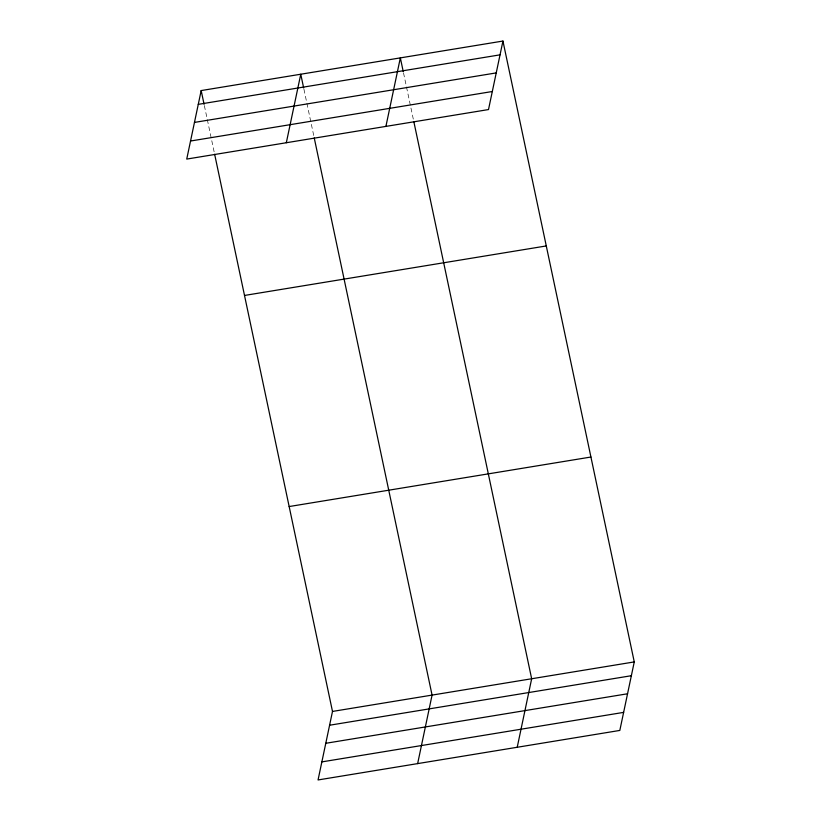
<?xml version="1.0" encoding="UTF-8"?>
<svg xmlns="http://www.w3.org/2000/svg" width="821" height="821" viewBox="0 0 821 821"><rect width="100%" height="100%" fill="white"/><g stroke="black" fill="none" stroke-linecap="round" stroke-linejoin="round"><path stroke-width="0.62" stroke-dasharray="4.11 3.08" d="M403.511 72.874L413.558 120.348M303.934 89.212L313.971 136.686M204.347 105.56L214.384 153.034"/><path stroke-width="1.23" d="M201.176 90.567L186.736 159.079L488.505 109.562L502.945 41.05L201.176 90.567L204.08 104.308M286.324 142.741L300.763 74.229L303.667 87.97M385.911 126.393L400.34 57.881L403.255 71.632M214.65 154.276L332.495 711.438L318.055 779.95L619.824 730.433L634.264 661.921L502.945 41.05M417.643 763.612L432.072 695.1L314.238 137.938M517.22 747.274L531.659 678.762L413.825 121.6M198.272 104.359L500.04 54.843M194.464 122.411L496.233 72.905M190.544 141.017L492.313 91.511M244.514 295.447L546.283 245.941M289.156 506.547L590.925 457.03M332.495 711.438L634.264 661.921M329.58 725.23L631.359 675.714M325.783 743.292L627.552 693.776M321.863 761.888L623.632 712.382"/></g></svg>
